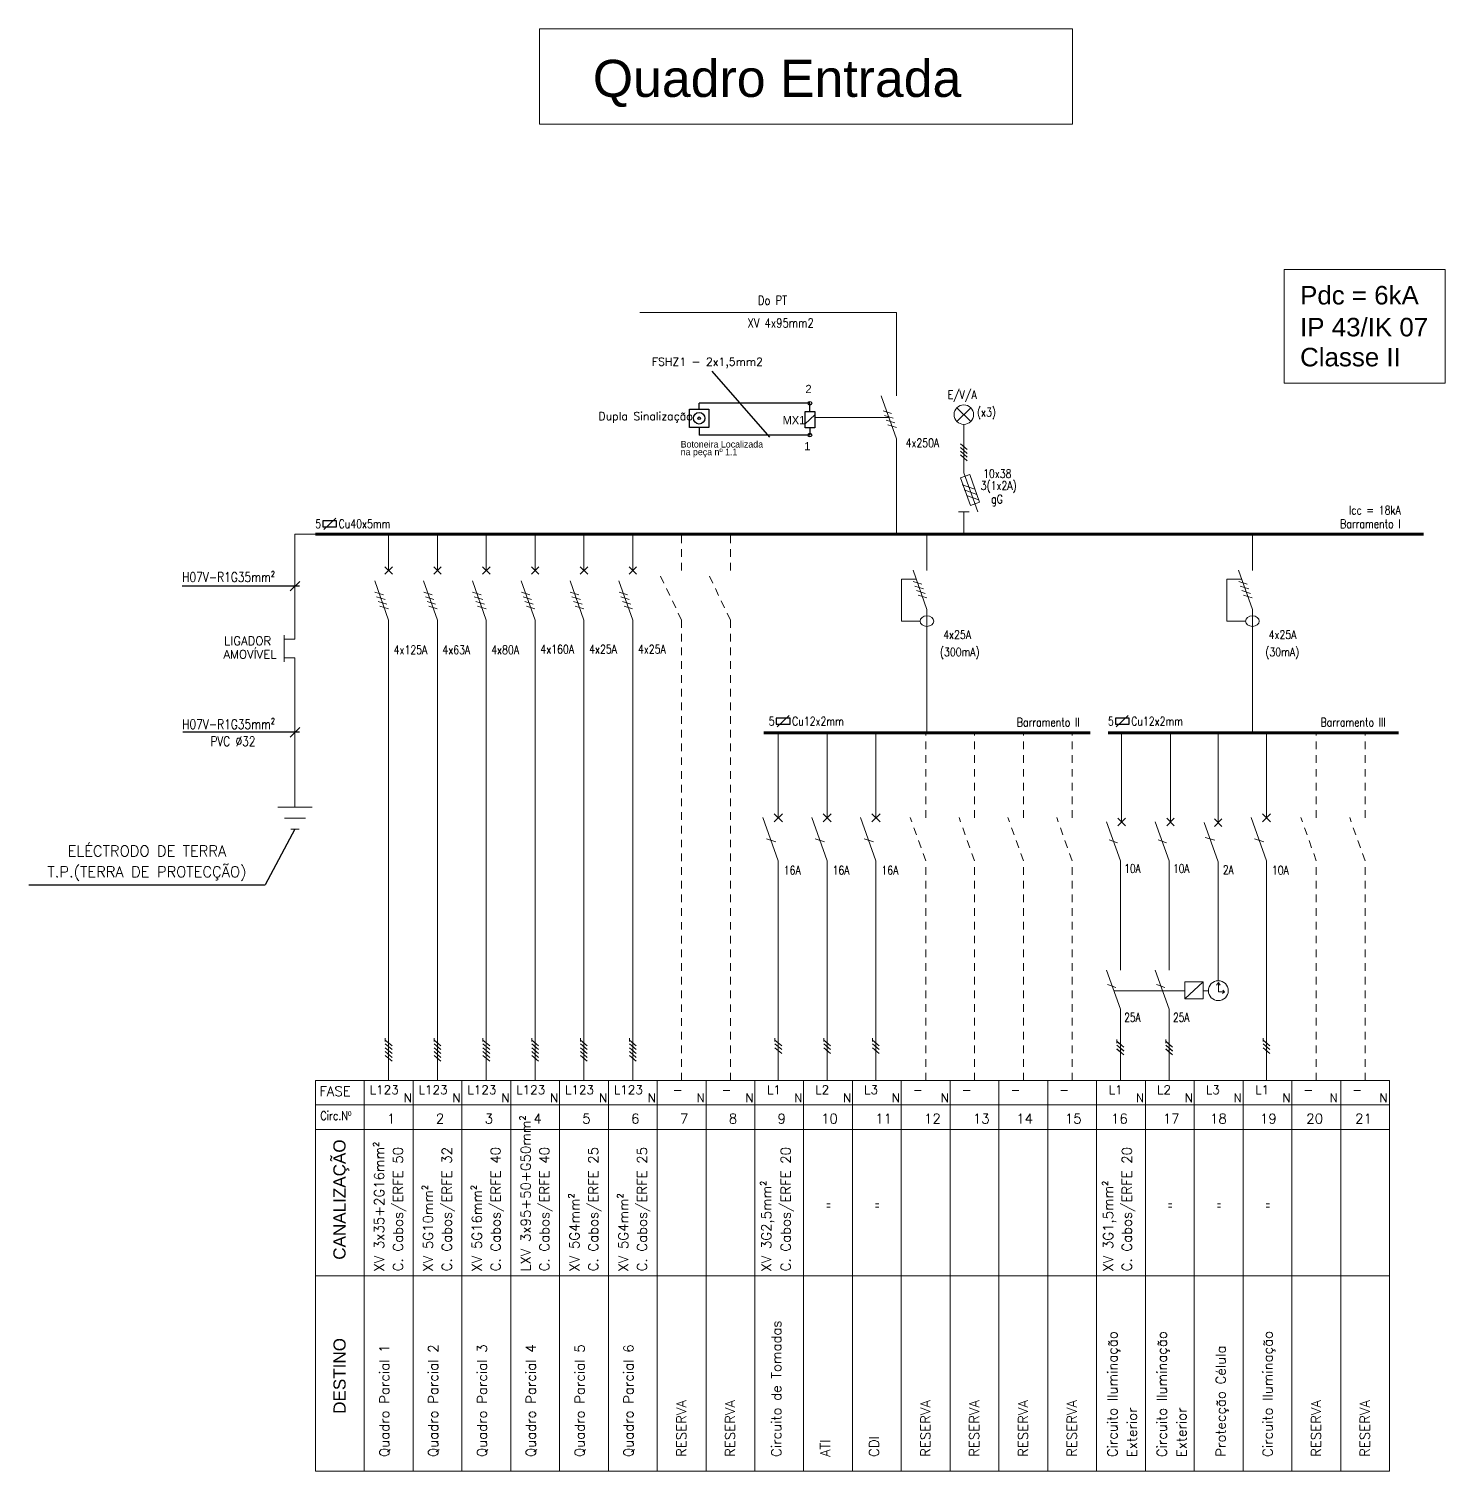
# Model space of a CAD drawing. Header units: millimetres. Extents: x 145 to 60311, y -8355 to 8851.
# Drawn here: x 339.58 to 362.81, y 356.17 to 379.82 of the extents above; entities that cross this region are included whole.
import ezdxf
from ezdxf.enums import TextEntityAlignment as Align

# ---------------------------------------------------------------- set-up
doc = ezdxf.new("R2010")
doc.units = ezdxf.units.MM
doc.linetypes.add('HIDDEN', pattern=[0.375, 0.25, -0.125])
doc.linetypes.add('HIDDEN2', pattern=[4.7625, 3.175, -1.5875])
for name, color, linetype, lineweight in [('3', 3, 'Continuous', 0), ('BARRAMENTO', 3, 'Continuous', 0), ('CAIXAS', 6, 'Continuous', 0), ('ILUMINA', 4, 'Continuous', 0)]:
    doc.layers.add(name, color=color, linetype=linetype, lineweight=lineweight)
doc.layers.add('Infra-estruturas Eléctricas', color=4, linetype='Continuous')
doc.layers.add('LEGENDA', color=7, linetype='Continuous')
doc.styles.add('ROMAND', font='romand')
doc.styles.add('ROMANS', font='romans', dxfattribs={"height": 1.2})
doc.styles.add('ROMANT', font='arial.ttf')
doc.styles.add('SIMPLEX', font='SIMPLEX.SHX')

# ---------------------------------------------------------------- blocks, each defined once
blk = doc.blocks.new('A$C7EE7001F')
at = {"layer": 'ILUMINA', "linetype": 'HIDDEN2'}
for p, q in [((-665.852, -350.78), (-665.852, -351.469)), ((-665.852, -350.78), (-665.612, -350.78)), ((-665.549, -351.469), (-665.852, -351.469))]:
    blk.add_line(p, q, dxfattribs=at)
at = {"layer": 'ILUMINA', "extrusion": (0, 0, -1)}
blk.add_ellipse((-665.434, -351.469), major_axis=(0.113, 0), ratio=0.765027, dxfattribs=at)
blk = doc.blocks.new('*U302')
at = {"layer": 'ILUMINA'}
for p, q in [((-0.11, 0.135), (0.029, 0.091)), ((-0.083, 0.06), (0.056, 0.015)), ((-0.056, -0.015), (0.083, -0.06)), ((-0.029, -0.091), (0.11, -0.135))]:
    blk.add_line(p, q, dxfattribs=at)
blk = doc.blocks.new('*U304')
at = {"layer": 'ILUMINA'}
for p, q in [((-236265.294, 675611.887), (-236265.294, 675611.942)), ((-236265.183, 675611.819), (-236265.294, 675611.914)), ((-236265.183, 675611.756), (-236265.294, 675611.851)), ((-236265.183, 675611.693), (-236265.294, 675611.788)), ((-236265.183, 675611.629), (-236265.294, 675611.724)), ((-236265.183, 675611.566), (-236265.294, 675611.661))]:
    blk.add_line(p, q, dxfattribs=at)
blk = doc.blocks.new('*U305')
at = {"layer": 'ILUMINA'}
for p, q in [((-236265.294, 675611.887), (-236265.294, 675611.942)), ((-236265.183, 675611.819), (-236265.294, 675611.914)), ((-236265.183, 675611.756), (-236265.294, 675611.851)), ((-236265.183, 675611.693), (-236265.294, 675611.788))]:
    blk.add_line(p, q, dxfattribs=at)
blk = doc.blocks.new('A$C5D171ECA')
at = {"layer": 'LEGENDA'}
for p, q in [((-0.034, 0.121), (-0.26, 0.121)), ((-0.26, 0.121), (-0.26, 0.019)), ((-0.26, 0.019), (-0.034, 0.019)), ((-0.049, 0.164), (-0.245, -0.024)), ((-0.034, 0.019), (-0.034, 0.121))]:
    blk.add_line(p, q, dxfattribs=at)
at = {"layer": 'LEGENDA', "style": 'SIMPLEX', "width": 0.8}
blk.add_attdef('NBARRAMENTOS', text='', height=0.14, dxfattribs=at).set_placement((-0.287, 0.07), align=Align.MIDDLE_RIGHT)
blk.add_attdef('DIMENSOES', text='', height=0.14, dxfattribs=at).set_placement((0, 0.07), align=Align.MIDDLE_LEFT)

msp = doc.modelspace()

# ---------------------------------------------------------------- linework, layer by layer
at = {"color": 1}
for p, q in [((350.787, 374.213), (351.731, 373.13)), ((343.948, 366.697), (343.458, 365.788)), ((339.583, 365.788), (343.458, 365.788))]:
    msp.add_line(p, q, dxfattribs=at)
at = {"layer": 'BARRAMENTO', "const_width": 0.048}
for points in [[(344.284, 371.537), (362.465, 371.537)], [(351.637, 368.279), (356.993, 368.279)], [(357.286, 368.279), (362.051, 368.279)]]:
    msp.add_lwpolyline(points, dxfattribs=at)
at = {"layer": 'CAIXAS', "color": 4, "linetype": 'Continuous'}
msp.add_line((353.818, 375.172), (352.84, 375.172), dxfattribs=at)
at = {"layer": 'CAIXAS'}
for p, q in [((344.284, 362.578), (344.284, 356.172)), ((361.902, 362.578), (344.284, 362.578)), ((345.085, 356.172), (345.085, 362.578)), ((345.886, 356.172), (345.886, 362.578)), ((346.687, 356.172), (346.687, 362.578)), ((347.487, 356.172), (347.487, 362.578)), ((348.288, 356.172), (348.288, 362.578)), ((349.089, 356.172), (349.089, 362.578)), ((349.89, 356.172), (349.89, 362.578)), ((350.691, 356.172), (350.691, 362.578)), ((351.491, 356.172), (351.491, 362.578)), ((352.292, 356.172), (352.292, 362.578)), ((353.093, 356.172), (353.093, 362.578)), ((353.894, 356.172), (353.894, 362.578)), ((354.695, 356.172), (354.695, 362.578)), ((355.495, 356.172), (355.495, 362.578)), ((356.296, 356.172), (356.296, 362.578)), ((356.296, 356.172), (356.296, 362.578)), ((357.097, 356.172), (357.097, 362.578)), ((357.898, 356.172), (357.898, 362.578)), ((357.898, 356.172), (357.898, 362.578)), ((358.699, 356.172), (358.699, 362.578)), ((359.499, 356.172), (359.499, 362.578)), ((359.499, 356.172), (359.499, 362.578)), ((360.3, 356.172), (360.3, 362.578)), ((361.101, 356.172), (361.101, 362.578)), ((361.902, 356.172), (361.902, 362.578)), ((361.902, 356.172), (361.902, 362.578)), ((361.902, 362.178), (344.284, 362.178)), ((361.902, 361.777), (344.284, 361.777)), ((361.101, 356.172), (361.101, 361.777)), ((344.284, 359.375), (361.902, 359.375)), ((344.284, 356.172), (361.902, 356.172))]:
    msp.add_line(p, q, dxfattribs=at)
at = {"layer": 'ILUMINA'}
for p, q in [((349.605, 375.172), (352.84, 375.172)), ((353.818, 373.805), (353.818, 375.172)), ((353.818, 373.101), (353.562, 373.804)), ((355.033, 373.611), (354.807, 373.385)), ((354.807, 373.611), (355.033, 373.385)), ((354.92, 372.542), (354.92, 373.338)), ((353.818, 371.557), (353.818, 373.101)), ((354.866, 373.021), (354.977, 372.926)), ((354.866, 372.957), (354.977, 372.862)), ((354.866, 372.897), (354.977, 372.802)), ((354.866, 372.837), (354.977, 372.742)), ((354.92, 372.542), (355.148, 371.906)), ((354.866, 372.462), (355.016, 372.516)), ((354.866, 372.462), (355.027, 372.01)), ((355.102, 372.273), (354.895, 372.347)), ((355.177, 372.063), (355.016, 372.516)), ((355.134, 372.189), (354.927, 372.263)), ((355.168, 372.101), (354.961, 372.174)), ((355.027, 372.01), (355.177, 372.063)), ((354.832, 371.906), (355.005, 371.906)), ((354.919, 371.906), (354.919, 371.557)), ((345.485, 370.941), (345.485, 371.537)), ((346.286, 370.941), (346.286, 371.537)), ((347.087, 370.941), (347.087, 371.537)), ((347.888, 370.941), (347.888, 371.537)), ((348.689, 370.941), (348.689, 371.537)), ((349.489, 370.941), (349.489, 371.537)), ((354.315, 370.943), (354.315, 371.537)), ((359.653, 370.943), (359.653, 371.537)), ((345.424, 371.002), (345.546, 370.88)), ((345.546, 371.002), (345.424, 370.88)), ((346.225, 371.002), (346.347, 370.88)), ((346.347, 371.002), (346.225, 370.88)), ((347.026, 371.002), (347.148, 370.88)), ((347.148, 371.002), (347.026, 370.88)), ((347.827, 371.002), (347.949, 370.88)), ((347.949, 371.002), (347.827, 370.88)), ((348.627, 371.002), (348.75, 370.88)), ((348.75, 371.002), (348.628, 370.88)), ((349.428, 371.002), (349.55, 370.88)), ((349.55, 371.002), (349.428, 370.88)), ((354.315, 370.303), (354.086, 370.946)), ((359.653, 370.303), (359.424, 370.946)), ((345.485, 370.127), (345.257, 370.77)), ((346.286, 370.127), (346.057, 370.77)), ((347.087, 370.127), (346.858, 370.77)), ((347.888, 370.127), (347.659, 370.77)), ((348.689, 370.127), (348.46, 370.77)), ((349.489, 370.127), (349.261, 370.77)), ((354.315, 368.279), (354.315, 370.303)), ((359.653, 368.279), (359.653, 370.303)), ((345.485, 370.127), (345.485, 362.578)), ((346.286, 370.127), (346.286, 362.578)), ((347.087, 370.127), (347.087, 362.578)), ((347.888, 370.127), (347.888, 362.578)), ((348.689, 370.127), (348.689, 362.578)), ((349.489, 370.127), (349.489, 362.578)), ((351.876, 366.886), (351.876, 368.279)), ((352.677, 366.886), (352.677, 368.279)), ((353.478, 366.886), (353.478, 368.279)), ((359.092, 366.807), (359.092, 368.279)), ((359.884, 366.886), (359.884, 368.279)), ((357.508, 366.818), (357.508, 368.273)), ((358.309, 366.818), (358.309, 368.273)), ((351.876, 366.182), (351.624, 366.889)), ((351.943, 366.953), (351.809, 366.819)), ((351.809, 366.953), (351.943, 366.819)), ((352.677, 366.182), (352.424, 366.889)), ((352.744, 366.953), (352.61, 366.819)), ((352.61, 366.953), (352.744, 366.819)), ((353.478, 366.182), (353.225, 366.889)), ((353.41, 366.953), (353.545, 366.819)), ((353.545, 366.953), (353.411, 366.819)), ((357.447, 366.879), (357.569, 366.757)), ((357.569, 366.879), (357.447, 366.757)), ((358.248, 366.879), (358.37, 366.757)), ((358.37, 366.879), (358.248, 366.757)), ((359.031, 366.868), (359.153, 366.746)), ((359.153, 366.868), (359.031, 366.746)), ((359.884, 366.182), (359.632, 366.889)), ((359.884, 366.182), (359.632, 366.889)), ((359.951, 366.953), (359.817, 366.819)), ((359.817, 366.953), (359.951, 366.819)), ((357.488, 366.178), (357.258, 366.82)), ((358.288, 366.178), (358.059, 366.82)), ((359.092, 366.166), (358.863, 366.809)), ((351.682, 366.539), (351.835, 366.49)), ((352.483, 366.539), (352.636, 366.49)), ((353.284, 366.539), (353.437, 366.49)), ((357.304, 366.525), (357.441, 366.473)), ((358.105, 366.525), (358.242, 366.473)), ((358.881, 366.565), (359.035, 366.518)), ((359.69, 366.539), (359.843, 366.49)), ((359.69, 366.539), (359.843, 366.49)), ((351.876, 362.578), (351.876, 366.182)), ((352.677, 362.578), (352.677, 366.182)), ((353.478, 362.578), (353.478, 366.182)), ((357.488, 364.39), (357.488, 366.178)), ((358.288, 364.39), (358.288, 366.178)), ((359.092, 366.166), (359.092, 364.213)), ((359.884, 362.578), (359.884, 366.182)), ((357.488, 363.747), (357.258, 364.39)), ((358.288, 363.747), (358.059, 364.39)), ((357.278, 364.153), (357.414, 364.101)), ((357.379, 364.051), (358.546, 364.051)), ((358.078, 364.153), (358.215, 364.101)), ((358.546, 363.916), (358.844, 364.195)), ((358.844, 364.051), (358.93, 364.051)), ((359.095, 364.183), (359.065, 364.142)), ((359.065, 364.142), (359.095, 364.183)), ((359.095, 364.183), (359.095, 364.031)), ((359.095, 364.183), (359.123, 364.142)), ((359.095, 364.031), (359.194, 364.031)), ((359.194, 364.031), (359.162, 364.002)), ((359.194, 364.031), (359.166, 364.062)), ((359.166, 364.062), (359.194, 364.031)), ((357.488, 362.578), (357.488, 363.747)), ((357.488, 362.578), (357.488, 363.747)), ((358.288, 362.578), (358.288, 363.747)), ((358.288, 362.578), (358.288, 363.747)), ((357.432, 363.194), (357.432, 363.25)), ((357.432, 363.192), (357.432, 363.247)), ((357.543, 363.127), (357.432, 363.222)), ((357.543, 363.124), (357.432, 363.219)), ((357.543, 363.063), (357.432, 363.159)), ((357.543, 363.061), (357.432, 363.156)), ((357.543, 363), (357.432, 363.095)), ((357.543, 362.997), (357.432, 363.093)), ((358.233, 363.194), (358.233, 363.25)), ((358.233, 363.192), (358.233, 363.247)), ((358.344, 363.127), (358.233, 363.222)), ((358.344, 363.124), (358.233, 363.219)), ((358.344, 363.063), (358.233, 363.159)), ((358.344, 363.061), (358.233, 363.156)), ((358.344, 363), (358.233, 363.095)), ((358.344, 362.997), (358.233, 363.093))]:
    msp.add_line(p, q, dxfattribs=at)
at = {"layer": 'ILUMINA', "color": 4}
msp.add_line((352.473, 373.452), (353.69, 373.452), dxfattribs=at)
at = {"layer": 'ILUMINA', "color": 1}
for p, q in [((343.948, 371.537), (343.948, 369.816)), ((344.284, 371.537), (343.948, 371.537)), ((343.77, 369.882), (343.77, 369.442)), ((343.948, 369.816), (343.772, 369.816)), ((343.948, 369.508), (343.772, 369.508)), ((343.948, 369.508), (343.948, 367.062)), ((344.231, 367.062), (343.666, 367.062)), ((344.123, 366.88), (343.774, 366.88)), ((344.015, 366.697), (343.882, 366.697))]:
    msp.add_line(p, q, dxfattribs=at)
at = {"layer": 'ILUMINA', "linetype": 'HIDDEN', "ltscale": 0.5}
for p, q in [((350.29, 370.941), (350.29, 371.537)), ((351.091, 370.941), (351.091, 371.537)), ((350.29, 370.127), (349.908, 370.93)), ((351.091, 370.127), (350.709, 370.93)), ((350.29, 370.127), (350.29, 362.578)), ((351.091, 370.127), (351.091, 362.578)), ((354.294, 366.886), (354.294, 368.279)), ((355.095, 366.886), (355.095, 368.279)), ((355.896, 366.886), (355.896, 368.279)), ((356.697, 366.886), (356.697, 368.279)), ((360.701, 366.886), (360.701, 368.279)), ((361.501, 366.886), (361.501, 368.279)), ((354.294, 366.182), (354.042, 366.889)), ((355.095, 366.182), (354.842, 366.889)), ((355.896, 366.182), (355.643, 366.889)), ((356.697, 366.182), (356.444, 366.889)), ((360.701, 366.182), (360.448, 366.889)), ((361.501, 366.182), (361.249, 366.889)), ((354.294, 362.578), (354.294, 366.182)), ((355.095, 362.578), (355.095, 366.182)), ((355.896, 362.578), (355.896, 366.182)), ((356.697, 362.578), (356.697, 366.182)), ((360.701, 362.578), (360.701, 366.182)), ((361.501, 362.578), (361.501, 366.182))]:
    msp.add_line(p, q, dxfattribs=at)
at = {"layer": 'ILUMINA', "linetype": 'Continuous'}
msp.add_line((359.092, 366.167), (359.092, 366.167), dxfattribs=at)
msp.add_lwpolyline([(347.96, 379.824), (356.703, 379.824), (356.703, 378.26), (347.96, 378.26)], close=True, dxfattribs=at)
at = {"layer": 'ILUMINA'}
for points in [[(360.175, 375.878), (362.815, 375.878), (362.815, 374.016), (360.175, 374.016)], [(358.546, 364.195), (358.546, 363.916), (358.844, 363.916), (358.844, 364.195)]]:
    msp.add_lwpolyline(points, close=True, dxfattribs=at)
for centre, radius in [((354.92, 373.498), 0.16), ((359.094, 364.051), 0.163)]:
    msp.add_circle(centre, radius, dxfattribs=at)
at = {"layer": 'LEGENDA', "color": 4}
for p, q in [((352.394, 373.685), (350.579, 373.685)), ((350.579, 373.585), (350.579, 373.685)), ((352.473, 373.492), (352.315, 373.347)), ((352.394, 373.548), (352.394, 373.685)), ((350.579, 373.286), (350.579, 373.163)), ((352.394, 373.282), (352.394, 373.163)), ((352.394, 373.163), (350.579, 373.163))]:
    msp.add_line(p, q, dxfattribs=at)
at = {"layer": 'LEGENDA'}
for p, q in [((344.025, 370.684), (342.099, 370.684)), ((344.026, 370.762), (343.87, 370.606)), ((344.025, 368.288), (342.11, 368.288)), ((344.026, 368.366), (343.87, 368.21))]:
    msp.add_line(p, q, dxfattribs=at)
at = {"layer": 'LEGENDA', "color": 4}
for points in [[(350.42, 373.585), (350.737, 373.585), (350.737, 373.286), (350.42, 373.286)], [(352.315, 373.548), (352.473, 373.548), (352.473, 373.282), (352.315, 373.282)]]:
    msp.add_lwpolyline(points, close=True, dxfattribs=at)
for centre, radius in [((352.394, 373.685), 0.03), ((350.579, 373.438), 0.094), ((350.579, 373.438), 0.0213), ((352.394, 373.163), 0.03)]:
    msp.add_circle(centre, radius, dxfattribs=at)

# ---------------------------------------------------------------- block references
at = {"layer": 'ILUMINA', "color": 2}
for p in [(1019.749, 721.581), (1025.087, 721.581)]:
    msp.add_blockref('A$C7EE7001F', p, dxfattribs=at)
at = {"layer": 'Infra-estruturas Eléctricas'}
for name, p in [('*U302', (353.704, 373.424)), ('*U302', (354.201, 370.626)), ('*U302', (359.538, 370.626)), ('*U302', (345.371, 370.45)), ('*U302', (346.172, 370.45)), ('*U302', (346.973, 370.45)), ('*U302', (347.773, 370.45)), ('*U302', (348.574, 370.45)), ('*U302', (349.375, 370.45)), ('*U304', (236610.724, -675248.672)), ('*U304', (236611.525, -675248.672)), ('*U304', (236612.326, -675248.672)), ('*U304', (236613.127, -675248.672)), ('*U304', (236613.927, -675248.672)), ('*U304', (236614.728, -675248.672)), ('*U305', (236617.115, -675248.672)), ('*U305', (236617.916, -675248.672)), ('*U305', (236618.716, -675248.672)), ('*U305', (236625.123, -675248.672))]:
    msp.add_blockref(name, p, dxfattribs=at)
for p, values in [((344.665, 371.637), {'NBARRAMENTOS': '5', 'DIMENSOES': 'Cu40x5mm'}), ((352.103, 368.401), {'NBARRAMENTOS': '5', 'DIMENSOES': 'Cu12x2mm'}), ((357.666, 368.401), {'NBARRAMENTOS': '5', 'DIMENSOES': 'Cu12x2mm'})]:
    msp.add_blockref('A$C5D171ECA', p, dxfattribs=at).add_auto_attribs(values)

# ---------------------------------------------------------------- texts
at = {"layer": '3', "color": 1, "style": 'ROMANS'}
for s, p in [('FSHZ1 - 2x1,5mm2', (349.804, 374.3)), ('Dupla Sinalização', (348.927, 373.407))]:
    msp.add_text(s, height=0.13076, dxfattribs=at).set_placement(p)
at = {"layer": 'LEGENDA'}
for s, height, style, p in [('Quadro Entrada', 0.6082, 'ROMANT', (348.834, 378.708)), ('Pdc = 6kA ', 0.3041, 'ROMANT', (360.435, 375.304)), ('IP 43/IK 07', 0.3041, 'ROMANT', (360.435, 374.781)), ('Classe II', 0.3041, 'ROMANT', (360.435, 374.289)), ('LIGADOR', 0.1408, 'ROMANS', (342.786, 369.717)), ('AMOVÍVEL', 0.1408, 'ROMANS', (342.776, 369.497)), ('FASE     ', 0.1602, 'ROMAND', (344.348, 362.322)), ('L123', 0.1441, 'SIMPLEX', (345.175, 362.354)), ('N', 0.144, 'SIMPLEX', (345.73, 362.221)), ('L123', 0.1441, 'SIMPLEX', (345.976, 362.354)), ('N', 0.144, 'SIMPLEX', (346.531, 362.221)), ('L123', 0.1441, 'SIMPLEX', (346.777, 362.354)), ('N', 0.144, 'SIMPLEX', (347.332, 362.221)), ('L123', 0.1441, 'SIMPLEX', (347.577, 362.354)), ('N', 0.144, 'SIMPLEX', (348.133, 362.221)), ('L123', 0.1441, 'SIMPLEX', (348.378, 362.354)), ('N', 0.144, 'SIMPLEX', (348.934, 362.221)), ('L123', 0.1441, 'SIMPLEX', (349.179, 362.354)), ('N', 0.144, 'SIMPLEX', (349.734, 362.221)), ('-', 0.144, 'SIMPLEX', (350.145, 362.354)), ('N', 0.144, 'SIMPLEX', (350.535, 362.221)), ('-', 0.144, 'SIMPLEX', (350.946, 362.354)), ('N', 0.144, 'SIMPLEX', (351.336, 362.221)), ('L1', 0.1441, 'SIMPLEX', (351.691, 362.354)), ('N', 0.144, 'SIMPLEX', (352.137, 362.221)), ('L2', 0.1441, 'SIMPLEX', (352.483, 362.354)), ('N', 0.144, 'SIMPLEX', (352.938, 362.221)), ('L3', 0.1441, 'SIMPLEX', (353.284, 362.354)), ('N', 0.144, 'SIMPLEX', (353.738, 362.221)), ('-', 0.144, 'SIMPLEX', (354.085, 362.354)), ('N', 0.144, 'SIMPLEX', (354.539, 362.221)), ('-', 0.144, 'SIMPLEX', (354.886, 362.354)), ('-', 0.144, 'SIMPLEX', (355.686, 362.354)), ('-', 0.144, 'SIMPLEX', (356.487, 362.354)), ('L1', 0.1441, 'SIMPLEX', (357.297, 362.354)), ('N', 0.144, 'SIMPLEX', (357.742, 362.221)), ('N', 0.144, 'SIMPLEX', (357.742, 362.221)), ('L2', 0.1441, 'SIMPLEX', (358.089, 362.354)), ('N', 0.144, 'SIMPLEX', (358.543, 362.221)), ('L3', 0.1441, 'SIMPLEX', (358.89, 362.354)), ('N', 0.144, 'SIMPLEX', (359.344, 362.221)), ('N', 0.144, 'SIMPLEX', (359.344, 362.221)), ('L1', 0.1441, 'SIMPLEX', (359.699, 362.354)), ('N', 0.144, 'SIMPLEX', (360.145, 362.221)), ('-', 0.144, 'SIMPLEX', (360.491, 362.354)), ('N', 0.144, 'SIMPLEX', (360.918, 362.221)), ('-', 0.144, 'SIMPLEX', (361.292, 362.354)), ('N', 0.144, 'SIMPLEX', (361.737, 362.221)), ('1  ', 0.1602, 'SIMPLEX', (345.458, 361.873)), ('2', 0.16, 'SIMPLEX', (346.259, 361.873)), ('3', 0.16, 'SIMPLEX', (347.06, 361.873)), ('4 ', 0.1602, 'SIMPLEX', (347.86, 361.873)), ('5', 0.16, 'SIMPLEX', (348.661, 361.873)), ('6', 0.16, 'SIMPLEX', (349.462, 361.873)), ('7', 0.16, 'SIMPLEX', (350.263, 361.873)), ('8', 0.16, 'SIMPLEX', (351.064, 361.873)), ('9', 0.16, 'SIMPLEX', (351.864, 361.873)), ('10', 0.1602, 'SIMPLEX', (352.578, 361.873)), ('11', 0.1602, 'SIMPLEX', (353.466, 361.873)), ('12', 0.1602, 'SIMPLEX', (354.267, 361.873)), ('13', 0.1602, 'SIMPLEX', (355.068, 361.873)), ('14', 0.1602, 'SIMPLEX', (355.781, 361.873)), ('15', 0.1602, 'SIMPLEX', (356.578, 361.873)), ('16', 0.1602, 'SIMPLEX', (357.334, 361.873)), ('17', 0.1602, 'SIMPLEX', (358.184, 361.873)), ('18', 0.1602, 'SIMPLEX', (358.958, 361.873)), ('19', 0.1602, 'SIMPLEX', (359.778, 361.873)), ('20', 0.1602, 'SIMPLEX', (360.537, 361.873)), ('21', 0.1602, 'SIMPLEX', (361.338, 361.873))]:
    msp.add_text(s, height=height, dxfattribs=dict(at, style=style)).set_placement(p)
at = {"layer": 'LEGENDA', "style": 'SIMPLEX', "width": 0.8}
for s, p in [('Do PT', (351.781, 375.298)), ('XV 4x95mm2', (351.916, 374.926))]:
    msp.add_text(s, height=0.15, dxfattribs=at).set_placement(p, align=Align.CENTER)
at = {"layer": 'LEGENDA', "linetype": 'Continuous'}
for s, height, p in [('2', 0.135, (352.322, 373.851)), ('MX1', 0.1353, (351.947, 373.339)), ('Botoneira Localizada', 0.10822, (350.275, 372.958)), ('1', 0.135, (352.303, 372.912)), ('na peça nº 1.1', 0.10822, (350.275, 372.832))]:
    msp.add_text(s, height=height, dxfattribs=at).set_placement(p)
at = {"layer": 'LEGENDA'}
for s, height, style, width, p in [('E/V/A', 0.14, 'SIMPLEX', 0.8, (354.655, 373.755)), ('(x3)', 0.14, 'SIMPLEX', 0.8, (355.136, 373.468)), ('4x250A', 0.14, 'SIMPLEX', 0.8, (353.965, 372.964)), ('10x38', 0.14, 'SIMPLEX', 0.8, (355.236, 372.46)), ('3(1x2A)', 0.14, 'SIMPLEX', 0.8, (355.197, 372.264)), ('gG', 0.14, 'SIMPLEX', 0.8, (355.368, 372.043)), ('H07V-R1G35mm²', 0.1584, 'ROMANS', 0.8, (342.099, 370.754)), ('4x25A', 0.14, 'SIMPLEX', 0.8, (354.582, 369.82)), ('4x25A', 0.14, 'SIMPLEX', 0.8, (359.92, 369.82)), ('4x125A', 0.14, 'SIMPLEX', 0.8, (345.567, 369.571)), ('4x63A', 0.14, 'SIMPLEX', 0.8, (346.367, 369.571)), ('4x80A', 0.14, 'SIMPLEX', 0.8, (347.168, 369.571)), ('4x160A', 0.14, 'SIMPLEX', 0.8, (347.974, 369.581)), ('4x25A', 0.14, 'SIMPLEX', 0.8, (348.774, 369.581)), ('4x25A', 0.14, 'SIMPLEX', 0.8, (349.575, 369.581)), ('(300mA)', 0.14, 'SIMPLEX', 0.8, (354.527, 369.535)), ('(30mA)', 0.14, 'SIMPLEX', 0.8, (359.865, 369.535)), ('H07V-R1G35mm²', 0.1584, 'ROMANS', 0.8, (342.099, 368.341)), ('PVC %%C32', 0.1584, 'ROMANS', 0.8, (342.561, 368.062)), ('16A', 0.14, 'SIMPLEX', 0.8, (351.965, 365.956)), ('16A', 0.14, 'SIMPLEX', 0.8, (352.766, 365.956)), ('16A', 0.14, 'SIMPLEX', 0.8, (353.567, 365.956)), ('10A', 0.144, 'SIMPLEX', 0.75, (357.551, 365.983)), ('10A', 0.144, 'SIMPLEX', 0.75, (358.352, 365.983)), ('2A', 0.144, 'SIMPLEX', 0.75, (359.169, 365.961)), ('10A', 0.14, 'SIMPLEX', 0.8, (359.973, 365.956)), ('25A', 0.144, 'SIMPLEX', 0.75, (357.551, 363.542)), ('25A', 0.144, 'SIMPLEX', 0.75, (358.352, 363.542)), ('Circ.Nº', 0.1441, 'ROMAND', 0.8, (344.364, 361.929))]:
    msp.add_text(s, height=height, dxfattribs=dict(at, style=style, width=width)).set_placement(p)
at = {"layer": 'LEGENDA', "style": 'SIMPLEX', "width": 0.8}
for s, p in [('Icc = 18kA', (362.086, 371.861)), ('Barramento I', (362.086, 371.637)), ('Barramento II', (356.821, 368.383)), ('Barramento III', (361.841, 368.383))]:
    msp.add_text(s, height=0.14, dxfattribs=at).set_placement(p, align=Align.RIGHT)
at = {"layer": 'LEGENDA', "style": 'ROMANS'}
for s, p in [('ELÉCTRODO DE TERRA', (341.521, 366.254)), ('T.P.(TERRA DE PROTECÇÃO)', (341.521, 365.912))]:
    msp.add_text(s, height=0.176, dxfattribs=at).set_placement(p, align=Align.CENTER)
at = {"layer": 'LEGENDA'}
for s, height, style, p in [('LXV 3x95+50+G50mm²', 0.16016, 'SIMPLEX', (347.813, 359.443)), ('         CANALIZAÇÃO', 0.2002, 'ROMANT', (344.778, 358.939)), ('XV 3x35+2G16mm²', 0.16016, 'SIMPLEX', (345.41, 359.443)), ('C. Cabos/ERFE 50', 0.16016, 'SIMPLEX', (345.718, 359.449)), ('C. Cabos/ERFE 32', 0.16016, 'SIMPLEX', (346.519, 359.449)), ('C. Cabos/ERFE 40', 0.16016, 'SIMPLEX', (347.319, 359.449)), ('C. Cabos/ERFE 40', 0.16016, 'SIMPLEX', (348.12, 359.449)), ('C. Cabos/ERFE 25', 0.16016, 'SIMPLEX', (348.921, 359.449)), ('C. Cabos/ERFE 25', 0.16016, 'SIMPLEX', (349.722, 359.449)), ('C. Cabos/ERFE 20', 0.16016, 'SIMPLEX', (352.077, 359.449)), ('C. Cabos/ERFE 20', 0.16016, 'SIMPLEX', (357.674, 359.449)), ('XV 5G10mm²', 0.1602, 'SIMPLEX', (346.211, 359.443)), ('XV 5G16mm²', 0.1602, 'SIMPLEX', (347.012, 359.443)), ('XV 5G4mm²', 0.1602, 'SIMPLEX', (348.613, 359.443)), ('XV 5G4mm²', 0.1602, 'SIMPLEX', (349.414, 359.443)), ('XV 3G2,5mm²', 0.16016, 'SIMPLEX', (351.761, 359.443)), ('XV 3G1,5mm²', 0.16016, 'SIMPLEX', (357.367, 359.443)), ('"', 0.16, 'SIMPLEX', (352.832, 360.474)), ('"', 0.16, 'SIMPLEX', (353.633, 360.474)), ('"', 0.16, 'SIMPLEX', (358.437, 360.474)), ('"', 0.16, 'SIMPLEX', (359.238, 360.474)), ('"', 0.16, 'SIMPLEX', (360.039, 360.474)), ('Circuito de Tomadas', 0.16016, 'SIMPLEX', (351.924, 356.404)), (' DESTINO         ', 0.2002, 'ROMANT', (344.78, 357.034)), ('Circuito Iluminação ', 0.16, 'SIMPLEX', (357.438, 356.401)), ('Circuito Iluminação ', 0.16, 'SIMPLEX', (358.248, 356.401)), ('Circuito Iluminação', 0.16016, 'SIMPLEX', (359.983, 356.404)), ('Quadro Parcial 1', 0.16016, 'SIMPLEX', (345.496, 356.404)), ('Quadro Parcial 2', 0.16016, 'SIMPLEX', (346.296, 356.404)), ('Quadro Parcial 3', 0.16016, 'SIMPLEX', (347.097, 356.404)), ('Quadro Parcial 4', 0.16016, 'SIMPLEX', (347.898, 356.404)), ('Quadro Parcial 5', 0.16016, 'SIMPLEX', (348.699, 356.404)), ('Quadro Parcial 6', 0.16016, 'SIMPLEX', (349.5, 356.404)), ('Protecção Célula', 0.16, 'SIMPLEX', (359.214, 356.407)), ('RESERVA', 0.1602, 'SIMPLEX', (350.366, 356.404)), ('RESERVA', 0.1602, 'SIMPLEX', (351.166, 356.404)), ('RESERVA', 0.1602, 'SIMPLEX', (354.37, 356.404)), ('RESERVA', 0.1602, 'SIMPLEX', (355.17, 356.404)), ('RESERVA', 0.1602, 'SIMPLEX', (355.971, 356.404)), ('RESERVA', 0.1602, 'SIMPLEX', (356.772, 356.404)), ('Exterior', 0.16, 'SIMPLEX', (357.76, 356.401)), ('Exterior', 0.16, 'SIMPLEX', (358.571, 356.401)), ('RESERVA', 0.1602, 'SIMPLEX', (360.776, 356.404)), ('RESERVA', 0.1602, 'SIMPLEX', (361.577, 356.404)), ('CDI', 0.1602, 'SIMPLEX', (353.526, 356.404)), ('ATI', 0.1602, 'SIMPLEX', (352.725, 356.404))]:
    msp.add_text(s, height=height, rotation=90, dxfattribs=dict(at, style=style)).set_placement(p)

doc.saveas('drawing.dxf')
